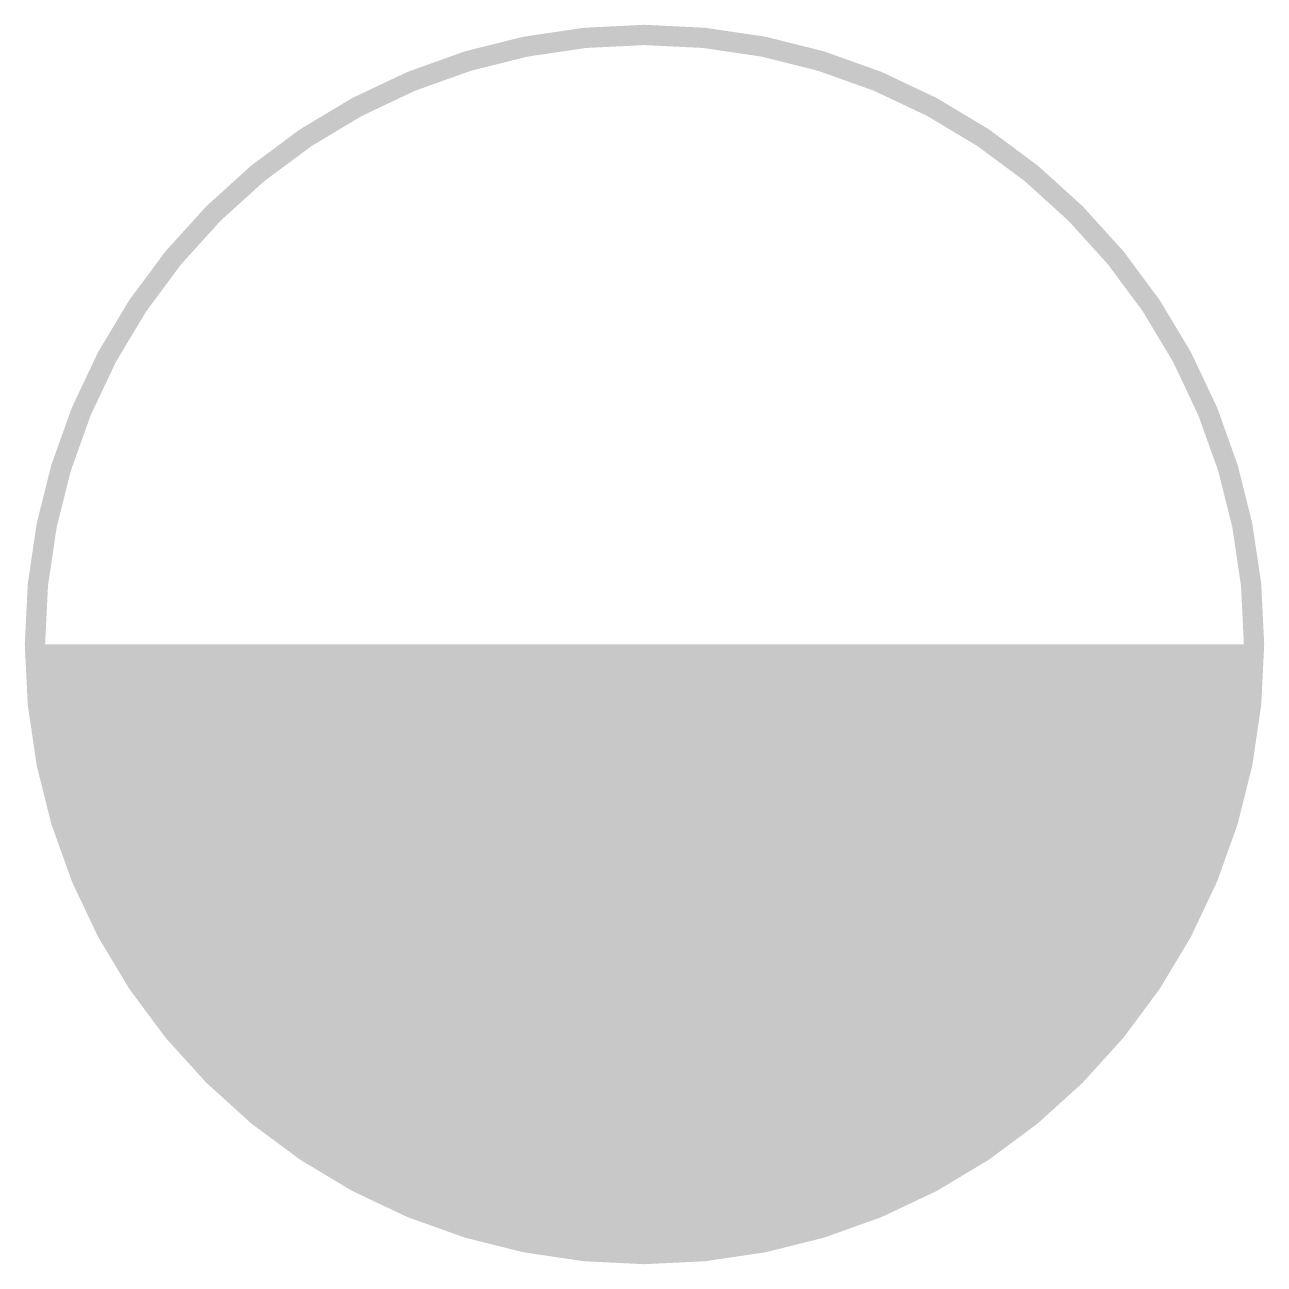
# Model space of a CAD drawing. Extents: x -3.05 to 3.05, y -3.05 to 3.05.
import ezdxf

# ---------------------------------------------------------------- set-up
doc = ezdxf.new("R2010")
doc.units = 0
doc.header["$MEASUREMENT"] = 0
doc.layers.get('0').update_dxf_attribs({"linetype": 'CONTINUOUS'})

msp = doc.modelspace()

# ---------------------------------------------------------------- linework, layer by layer
at = {"const_width": 0.1}
msp.add_lwpolyline([(-3, 0, 1), (3, 0, 1)], format="xyb", close=True, dxfattribs=at)
at = {"const_width": 3}
msp.add_lwpolyline([(-1.5, 0, 1), (1.5, 0)], format="xyb", dxfattribs=at)

doc.saveas('drawing.dxf')
